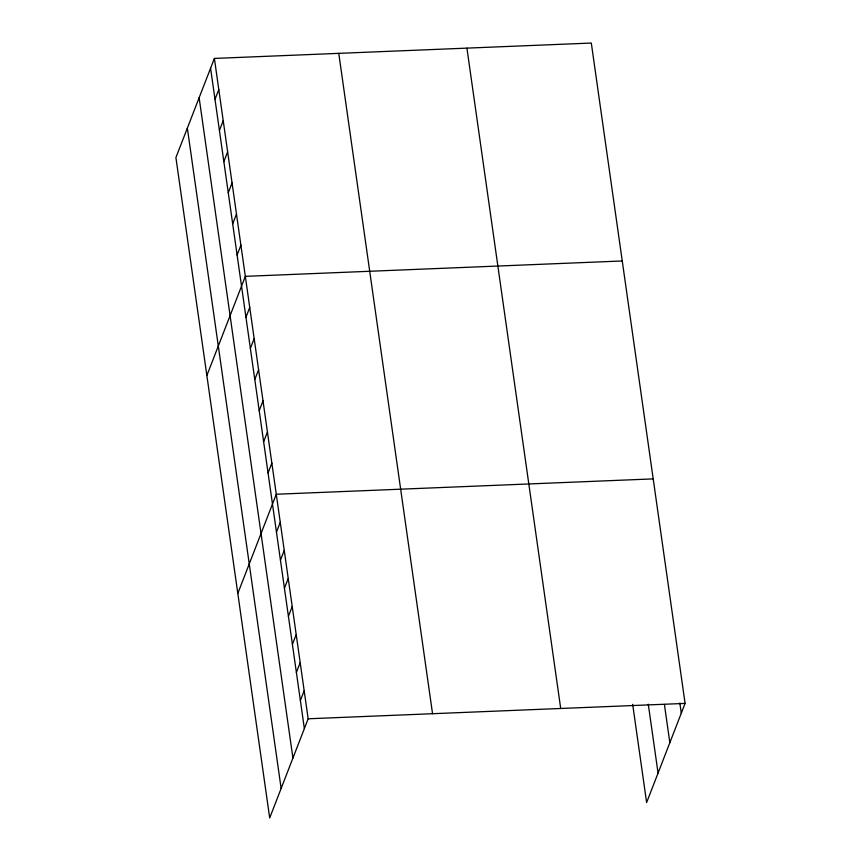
<?xml version="1.0" encoding="UTF-8"?>
<svg xmlns="http://www.w3.org/2000/svg" width="861" height="861" viewBox="0 0 861 861"><rect width="100%" height="100%" fill="white"/><g stroke="black" fill="none" stroke-linecap="round" stroke-linejoin="round"><path stroke-width="1.29" d="M214.378 58.43L175.913 157.595L269.697 817.95L308.163 718.784L214.378 58.43L591.303 43.05L685.087 703.405L646.622 802.57L632.674 704.341M214.992 99.359L218.802 89.555M219.415 130.495L223.214 120.691M223.838 161.62L227.638 151.827M228.262 192.756L232.061 182.952M232.685 223.882L236.484 214.088M237.098 255.017L240.908 245.213M206.866 375.514L245.331 276.349L622.255 260.969M245.945 317.279L249.744 307.474M250.368 348.404L254.167 338.61M254.791 379.54L258.591 369.735M259.215 410.675L263.014 400.871M263.627 441.801L267.437 431.996M268.051 472.937L271.85 463.132M237.808 593.433L276.273 494.257L653.198 478.888M276.456 532.13L280.266 522.326M280.449 560.188L284.248 550.394M284.431 588.257L288.231 578.452M288.413 616.325L292.223 606.521M292.406 644.383L296.206 634.589M296.388 672.452L300.188 662.647M300.381 700.52L304.181 690.716M308.163 718.784L685.087 703.405M679.835 702.996L681.288 713.209M664.412 704.427L669.847 742.699M648.279 704.19L658.062 773.081M466.92 48.13L560.705 708.474M338.76 53.35L432.545 713.704M210.579 68.234L304.363 728.578M199.139 97.723L292.923 758.078M187.354 128.106L281.138 788.461"/></g></svg>
